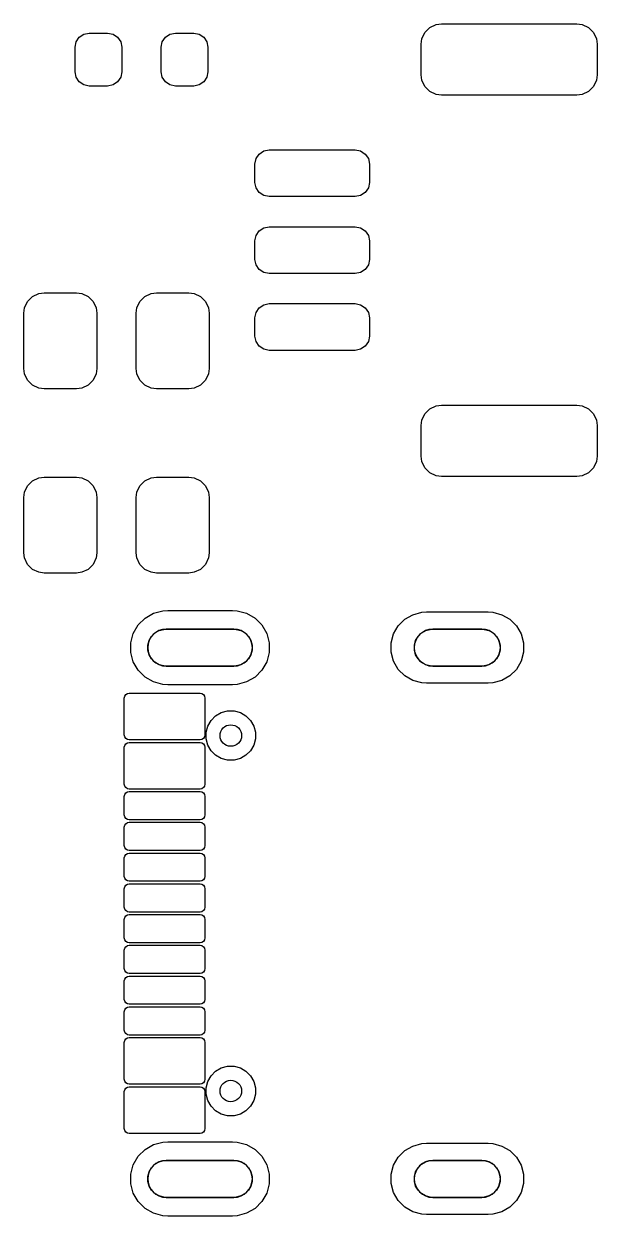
# Model space of a CAD drawing. Extents: x 3.96 to 7.46, y -4.84 to -2.98.
# Drawn here: x 7.091 to 7.458, y -4.826 to -4.063 of the extents above; entities that cross this region are included whole.
import ezdxf

# ---------------------------------------------------------------- set-up
doc = ezdxf.new("R2010")
doc.units = 0
doc.header["$MEASUREMENT"] = 0
doc.layers.add('BLACK', color=7, linetype='CONTINUOUS')

msp = doc.modelspace()

# ---------------------------------------------------------------- linework, layer by layer
at = {"layer": 'BLACK', "linetype": 'CONTINUOUS'}
for p, q in [((7.34597, -4.07226), (7.34787, -4.06818)), ((7.34787, -4.06818), (7.35107, -4.06498)), ((7.35107, -4.06498), (7.35515, -4.06308)), ((7.35515, -4.06308), (7.35852, -4.06263)), ((7.35852, -4.06263), (7.44513, -4.06263)), ((7.44513, -4.06263), (7.44849, -4.06308)), ((7.44849, -4.06308), (7.45258, -4.06498)), ((7.45258, -4.06498), (7.45577, -4.06818)), ((7.45577, -4.06818), (7.45768, -4.07226)), ((7.12416, -4.07764), (7.12484, -4.07418)), ((7.12484, -4.07418), (7.12681, -4.07124)), ((7.12681, -4.07124), (7.12975, -4.06928)), ((7.12975, -4.06928), (7.13321, -4.06859)), ((7.13321, -4.06859), (7.14502, -4.06859)), ((7.14502, -4.06859), (7.14849, -4.06928)), ((7.14849, -4.06928), (7.15142, -4.07124)), ((7.15142, -4.07124), (7.15339, -4.07418)), ((7.15339, -4.07418), (7.15408, -4.07764)), ((7.17927, -4.07764), (7.17996, -4.07418)), ((7.17996, -4.07418), (7.18193, -4.07124)), ((7.18193, -4.07124), (7.18486, -4.06928)), ((7.18486, -4.06928), (7.18833, -4.06859)), ((7.18833, -4.06859), (7.20014, -4.06859)), ((7.20014, -4.06859), (7.2036, -4.06928)), ((7.2036, -4.06928), (7.20654, -4.07124)), ((7.20654, -4.07124), (7.20851, -4.07418)), ((7.20851, -4.07418), (7.20919, -4.07764)), ((7.34553, -4.07563), (7.34597, -4.07226)), ((7.34553, -4.09531), (7.34553, -4.07563)), ((7.45768, -4.07226), (7.45812, -4.07563)), ((7.45812, -4.07563), (7.45812, -4.09531)), ((7.12416, -4.09339), (7.12416, -4.07764)), ((7.15408, -4.07764), (7.15408, -4.09339)), ((7.17927, -4.09339), (7.17927, -4.07764)), ((7.20919, -4.07764), (7.20919, -4.09339)), ((7.12484, -4.09686), (7.12416, -4.09339)), ((7.12681, -4.09979), (7.12484, -4.09686)), ((7.15339, -4.09686), (7.15142, -4.09979)), ((7.15408, -4.09339), (7.15339, -4.09686)), ((7.17996, -4.09686), (7.17927, -4.09339)), ((7.18193, -4.09979), (7.17996, -4.09686)), ((7.20851, -4.09686), (7.20654, -4.09979)), ((7.20919, -4.09339), (7.20851, -4.09686)), ((7.34597, -4.09867), (7.34553, -4.09531)), ((7.34787, -4.10276), (7.34597, -4.09867)), ((7.45768, -4.09867), (7.45577, -4.10276)), ((7.45812, -4.09531), (7.45768, -4.09867)), ((7.12975, -4.10176), (7.12681, -4.09979)), ((7.13321, -4.10245), (7.12975, -4.10176)), ((7.14502, -4.10245), (7.13321, -4.10245)), ((7.14849, -4.10176), (7.14502, -4.10245)), ((7.15142, -4.09979), (7.14849, -4.10176)), ((7.18486, -4.10176), (7.18193, -4.09979)), ((7.18833, -4.10245), (7.18486, -4.10176)), ((7.20014, -4.10245), (7.18833, -4.10245)), ((7.2036, -4.10176), (7.20014, -4.10245)), ((7.20654, -4.09979), (7.2036, -4.10176)), ((7.35107, -4.10595), (7.34787, -4.10276)), ((7.35515, -4.10786), (7.35107, -4.10595)), ((7.45258, -4.10595), (7.44849, -4.10786)), ((7.45577, -4.10276), (7.45258, -4.10595)), ((7.35852, -4.1083), (7.35515, -4.10786)), ((7.44513, -4.1083), (7.35852, -4.1083)), ((7.44849, -4.10786), (7.44513, -4.1083)), ((7.24188, -4.146), (7.24482, -4.14403)), ((7.24482, -4.14403), (7.24828, -4.14334)), ((7.24828, -4.14334), (7.3034, -4.14334)), ((7.3034, -4.14334), (7.30686, -4.14403)), ((7.30686, -4.14403), (7.3098, -4.146)), ((7.23923, -4.1524), (7.23992, -4.14893)), ((7.23923, -4.16421), (7.23923, -4.1524)), ((7.23992, -4.14893), (7.24188, -4.146)), ((7.3098, -4.146), (7.31177, -4.14893)), ((7.31177, -4.14893), (7.31245, -4.1524)), ((7.31245, -4.1524), (7.31245, -4.16421)), ((7.23992, -4.16767), (7.23923, -4.16421)), ((7.24188, -4.17061), (7.23992, -4.16767)), ((7.31177, -4.16767), (7.3098, -4.17061)), ((7.31245, -4.16421), (7.31177, -4.16767)), ((7.24482, -4.17258), (7.24188, -4.17061)), ((7.24828, -4.17326), (7.24482, -4.17258)), ((7.3034, -4.17326), (7.24828, -4.17326)), ((7.30686, -4.17258), (7.3034, -4.17326)), ((7.3098, -4.17061), (7.30686, -4.17258)), ((7.23923, -4.20161), (7.23992, -4.19815)), ((7.23992, -4.19815), (7.24188, -4.19521)), ((7.24188, -4.19521), (7.24482, -4.19325)), ((7.24482, -4.19325), (7.24828, -4.19256)), ((7.24828, -4.19256), (7.3034, -4.19256)), ((7.3034, -4.19256), (7.30686, -4.19325)), ((7.30686, -4.19325), (7.3098, -4.19521)), ((7.3098, -4.19521), (7.31177, -4.19815)), ((7.31177, -4.19815), (7.31245, -4.20161)), ((7.23923, -4.21342), (7.23923, -4.20161)), ((7.31245, -4.20161), (7.31245, -4.21342)), ((7.23992, -4.21689), (7.23923, -4.21342)), ((7.31245, -4.21342), (7.31177, -4.21689)), ((7.24188, -4.21983), (7.23992, -4.21689)), ((7.24482, -4.22179), (7.24188, -4.21983)), ((7.3098, -4.21983), (7.30686, -4.22179)), ((7.31177, -4.21689), (7.3098, -4.21983)), ((7.24828, -4.22248), (7.24482, -4.22179)), ((7.3034, -4.22248), (7.24828, -4.22248)), ((7.30686, -4.22179), (7.3034, -4.22248)), ((7.09696, -4.23716), (7.10105, -4.23525)), ((7.10105, -4.23525), (7.10441, -4.23481)), ((7.10441, -4.23481), (7.12508, -4.23481)), ((7.12508, -4.23481), (7.12845, -4.23525)), ((7.12845, -4.23525), (7.13254, -4.23716)), ((7.16881, -4.23716), (7.1729, -4.23525)), ((7.1729, -4.23525), (7.17627, -4.23481)), ((7.17627, -4.23481), (7.19693, -4.23481)), ((7.19693, -4.23481), (7.2003, -4.23525)), ((7.2003, -4.23525), (7.20439, -4.23716)), ((7.09187, -4.24444), (7.09377, -4.24035)), ((7.09377, -4.24035), (7.09696, -4.23716)), ((7.13254, -4.23716), (7.13573, -4.24035)), ((7.13573, -4.24035), (7.13763, -4.24444)), ((7.16372, -4.24444), (7.16562, -4.24035)), ((7.16562, -4.24035), (7.16881, -4.23716)), ((7.20439, -4.23716), (7.20758, -4.24035)), ((7.20758, -4.24035), (7.20948, -4.24444)), ((7.24188, -4.24442), (7.24482, -4.24246)), ((7.24482, -4.24246), (7.24828, -4.24177)), ((7.24828, -4.24177), (7.3034, -4.24177)), ((7.3034, -4.24177), (7.30686, -4.24246)), ((7.30686, -4.24246), (7.3098, -4.24442)), ((7.09142, -4.2478), (7.09187, -4.24444)), ((7.09142, -4.28323), (7.09142, -4.2478)), ((7.13763, -4.24444), (7.13808, -4.2478)), ((7.13808, -4.2478), (7.13808, -4.28323)), ((7.16327, -4.2478), (7.16372, -4.24444)), ((7.16327, -4.28323), (7.16327, -4.2478)), ((7.20948, -4.24444), (7.20993, -4.2478)), ((7.20993, -4.2478), (7.20993, -4.28323)), ((7.23923, -4.25082), (7.23992, -4.24736)), ((7.23923, -4.26263), (7.23923, -4.25082)), ((7.23992, -4.24736), (7.24188, -4.24442)), ((7.3098, -4.24442), (7.31177, -4.24736)), ((7.31177, -4.24736), (7.31245, -4.25082)), ((7.31245, -4.25082), (7.31245, -4.26263)), ((7.23992, -4.2661), (7.23923, -4.26263)), ((7.24188, -4.26904), (7.23992, -4.2661)), ((7.31177, -4.2661), (7.3098, -4.26904)), ((7.31245, -4.26263), (7.31177, -4.2661)), ((7.24482, -4.271), (7.24188, -4.26904)), ((7.24828, -4.27169), (7.24482, -4.271)), ((7.3034, -4.27169), (7.24828, -4.27169)), ((7.30686, -4.271), (7.3034, -4.27169)), ((7.3098, -4.26904), (7.30686, -4.271)), ((7.09187, -4.2866), (7.09142, -4.28323)), ((7.09377, -4.29069), (7.09187, -4.2866)), ((7.13763, -4.2866), (7.13573, -4.29069)), ((7.13808, -4.28323), (7.13763, -4.2866)), ((7.16372, -4.2866), (7.16327, -4.28323)), ((7.16562, -4.29069), (7.16372, -4.2866)), ((7.20948, -4.2866), (7.20758, -4.29069)), ((7.20993, -4.28323), (7.20948, -4.2866)), ((7.09696, -4.29388), (7.09377, -4.29069)), ((7.10105, -4.29578), (7.09696, -4.29388)), ((7.10441, -4.29623), (7.10105, -4.29578)), ((7.12508, -4.29623), (7.10441, -4.29623)), ((7.12845, -4.29578), (7.12508, -4.29623)), ((7.13254, -4.29388), (7.12845, -4.29578)), ((7.13573, -4.29069), (7.13254, -4.29388)), ((7.16881, -4.29388), (7.16562, -4.29069)), ((7.1729, -4.29578), (7.16881, -4.29388)), ((7.17627, -4.29623), (7.1729, -4.29578)), ((7.19693, -4.29623), (7.17627, -4.29623)), ((7.2003, -4.29578), (7.19693, -4.29623)), ((7.20439, -4.29388), (7.2003, -4.29578)), ((7.20758, -4.29069), (7.20439, -4.29388)), ((7.34597, -4.31636), (7.34787, -4.31227)), ((7.34787, -4.31227), (7.35107, -4.30908)), ((7.35107, -4.30908), (7.35515, -4.30717)), ((7.35515, -4.30717), (7.35852, -4.30673)), ((7.35852, -4.30673), (7.44513, -4.30673)), ((7.44513, -4.30673), (7.44849, -4.30717)), ((7.44849, -4.30717), (7.45258, -4.30908)), ((7.45258, -4.30908), (7.45577, -4.31227)), ((7.45577, -4.31227), (7.45768, -4.31636)), ((7.34553, -4.31972), (7.34597, -4.31636)), ((7.34553, -4.33941), (7.34553, -4.31972)), ((7.45768, -4.31636), (7.45812, -4.31972)), ((7.45812, -4.31972), (7.45812, -4.33941)), ((7.34597, -4.34277), (7.34553, -4.33941)), ((7.34787, -4.34686), (7.34597, -4.34277)), ((7.45768, -4.34277), (7.45577, -4.34686)), ((7.45812, -4.33941), (7.45768, -4.34277)), ((7.35107, -4.35005), (7.34787, -4.34686)), ((7.35515, -4.35196), (7.35107, -4.35005)), ((7.45258, -4.35005), (7.44849, -4.35196)), ((7.45577, -4.34686), (7.45258, -4.35005)), ((7.09187, -4.36244), (7.09377, -4.35835)), ((7.09377, -4.35835), (7.09696, -4.35516)), ((7.09696, -4.35516), (7.10105, -4.35325)), ((7.10105, -4.35325), (7.10441, -4.35281)), ((7.10441, -4.35281), (7.12508, -4.35281)), ((7.12508, -4.35281), (7.12845, -4.35325)), ((7.12845, -4.35325), (7.13254, -4.35516)), ((7.13254, -4.35516), (7.13573, -4.35835)), ((7.13573, -4.35835), (7.13763, -4.36244)), ((7.16372, -4.36244), (7.16562, -4.35835)), ((7.16562, -4.35835), (7.16881, -4.35516)), ((7.16881, -4.35516), (7.1729, -4.35325)), ((7.1729, -4.35325), (7.17627, -4.35281)), ((7.17627, -4.35281), (7.19693, -4.35281)), ((7.19693, -4.35281), (7.2003, -4.35325)), ((7.2003, -4.35325), (7.20439, -4.35516)), ((7.20439, -4.35516), (7.20758, -4.35835)), ((7.20758, -4.35835), (7.20948, -4.36244)), ((7.35852, -4.3524), (7.35515, -4.35196)), ((7.44513, -4.3524), (7.35852, -4.3524)), ((7.44849, -4.35196), (7.44513, -4.3524)), ((7.09142, -4.3658), (7.09187, -4.36244)), ((7.09142, -4.40123), (7.09142, -4.3658)), ((7.13763, -4.36244), (7.13808, -4.3658)), ((7.13808, -4.3658), (7.13808, -4.40123)), ((7.16327, -4.3658), (7.16372, -4.36244)), ((7.16327, -4.40123), (7.16327, -4.3658)), ((7.20948, -4.36244), (7.20993, -4.3658)), ((7.20993, -4.3658), (7.20993, -4.40123)), ((7.09187, -4.4046), (7.09142, -4.40123)), ((7.13808, -4.40123), (7.13763, -4.4046)), ((7.16372, -4.4046), (7.16327, -4.40123)), ((7.20993, -4.40123), (7.20948, -4.4046)), ((7.09377, -4.40869), (7.09187, -4.4046)), ((7.09696, -4.41188), (7.09377, -4.40869)), ((7.10105, -4.41378), (7.09696, -4.41188)), ((7.13254, -4.41188), (7.12845, -4.41378)), ((7.13573, -4.40869), (7.13254, -4.41188)), ((7.13763, -4.4046), (7.13573, -4.40869)), ((7.16562, -4.40869), (7.16372, -4.4046)), ((7.16881, -4.41188), (7.16562, -4.40869)), ((7.1729, -4.41378), (7.16881, -4.41188)), ((7.20439, -4.41188), (7.2003, -4.41378)), ((7.20758, -4.40869), (7.20439, -4.41188)), ((7.20948, -4.4046), (7.20758, -4.40869)), ((7.10441, -4.41423), (7.10105, -4.41378)), ((7.12508, -4.41423), (7.10441, -4.41423)), ((7.12845, -4.41378), (7.12508, -4.41423)), ((7.17627, -4.41423), (7.1729, -4.41378)), ((7.19693, -4.41423), (7.17627, -4.41423)), ((7.2003, -4.41378), (7.19693, -4.41423)), ((7.16894, -4.44309), (7.17432, -4.43998)), ((7.17432, -4.43998), (7.18033, -4.43837)), ((7.18033, -4.43837), (7.18344, -4.43817)), ((7.18344, -4.43817), (7.22478, -4.43817)), ((7.22478, -4.43817), (7.22789, -4.43837)), ((7.22789, -4.43837), (7.23389, -4.43998)), ((7.23389, -4.43998), (7.23928, -4.44309)), ((7.33509, -4.44387), (7.34025, -4.44089)), ((7.34025, -4.44089), (7.34601, -4.43935)), ((7.34601, -4.43935), (7.34899, -4.43915)), ((7.34899, -4.43915), (7.38836, -4.43915)), ((7.38836, -4.43915), (7.39134, -4.43935)), ((7.39134, -4.43935), (7.3971, -4.44089)), ((7.3971, -4.44089), (7.40226, -4.44387)), ((7.16143, -4.45287), (7.16454, -4.44749)), ((7.16454, -4.44749), (7.16894, -4.44309)), ((7.18091, -4.45028), (7.18245, -4.45017)), ((7.18245, -4.45017), (7.22576, -4.45017)), ((7.22576, -4.45017), (7.2273, -4.45028)), ((7.23928, -4.44309), (7.24367, -4.44749)), ((7.24367, -4.44749), (7.24678, -4.45287)), ((7.32789, -4.45325), (7.33087, -4.44808)), ((7.33087, -4.44808), (7.33509, -4.44387)), ((7.35139, -4.45028), (7.35293, -4.45017)), ((7.35293, -4.45017), (7.38442, -4.45017)), ((7.38442, -4.45017), (7.38596, -4.45028)), ((7.40226, -4.44387), (7.40648, -4.44808)), ((7.40648, -4.44808), (7.40946, -4.45325)), ((7.15982, -4.45888), (7.16143, -4.45287)), ((7.17074, -4.46044), (7.17154, -4.45747)), ((7.17154, -4.45747), (7.17308, -4.4548)), ((7.17308, -4.4548), (7.17526, -4.45261)), ((7.17526, -4.45261), (7.17793, -4.45107)), ((7.17793, -4.45107), (7.18091, -4.45028)), ((7.2273, -4.45028), (7.23028, -4.45107)), ((7.23028, -4.45107), (7.23295, -4.45261)), ((7.23295, -4.45261), (7.23513, -4.4548)), ((7.23513, -4.4548), (7.23667, -4.45747)), ((7.23667, -4.45747), (7.23747, -4.46044)), ((7.24678, -4.45287), (7.24839, -4.45888)), ((7.32635, -4.459), (7.32789, -4.45325)), ((7.34122, -4.46044), (7.34201, -4.45747)), ((7.34201, -4.45747), (7.34356, -4.4548)), ((7.34356, -4.4548), (7.34574, -4.45261)), ((7.34574, -4.45261), (7.34841, -4.45107)), ((7.34841, -4.45107), (7.35139, -4.45028)), ((7.38596, -4.45028), (7.38894, -4.45107)), ((7.38894, -4.45107), (7.39161, -4.45261)), ((7.39161, -4.45261), (7.39379, -4.4548)), ((7.39379, -4.4548), (7.39533, -4.45747)), ((7.39533, -4.45747), (7.39613, -4.46044)), ((7.40946, -4.45325), (7.411, -4.459)), ((7.15982, -4.46509), (7.15982, -4.45888)), ((7.16143, -4.4711), (7.15982, -4.46509)), ((7.17074, -4.46353), (7.17074, -4.46044)), ((7.17154, -4.46651), (7.17074, -4.46353)), ((7.23747, -4.46353), (7.23667, -4.46651)), ((7.23747, -4.46044), (7.23747, -4.46353)), ((7.24839, -4.46509), (7.24678, -4.4711)), ((7.24839, -4.45888), (7.24839, -4.46509)), ((7.32635, -4.46497), (7.32635, -4.459)), ((7.32789, -4.47072), (7.32635, -4.46497)), ((7.34122, -4.46353), (7.34122, -4.46044)), ((7.34201, -4.46651), (7.34122, -4.46353)), ((7.39613, -4.46353), (7.39533, -4.46651)), ((7.39613, -4.46044), (7.39613, -4.46353)), ((7.411, -4.46497), (7.40946, -4.47072)), ((7.411, -4.459), (7.411, -4.46497)), ((7.16454, -4.47649), (7.16143, -4.4711)), ((7.17308, -4.46918), (7.17154, -4.46651)), ((7.17526, -4.47136), (7.17308, -4.46918)), ((7.17793, -4.4729), (7.17526, -4.47136)), ((7.18091, -4.4737), (7.17793, -4.4729)), ((7.23028, -4.4729), (7.2273, -4.4737)), ((7.23295, -4.47136), (7.23028, -4.4729)), ((7.23513, -4.46918), (7.23295, -4.47136)), ((7.23667, -4.46651), (7.23513, -4.46918)), ((7.24678, -4.4711), (7.24367, -4.47649)), ((7.33087, -4.47589), (7.32789, -4.47072)), ((7.34356, -4.46918), (7.34201, -4.46651)), ((7.34574, -4.47136), (7.34356, -4.46918)), ((7.34841, -4.4729), (7.34574, -4.47136)), ((7.35139, -4.4737), (7.34841, -4.4729)), ((7.38894, -4.4729), (7.38596, -4.4737)), ((7.39161, -4.47136), (7.38894, -4.4729)), ((7.39379, -4.46918), (7.39161, -4.47136)), ((7.39533, -4.46651), (7.39379, -4.46918)), ((7.40946, -4.47072), (7.40648, -4.47589)), ((7.16894, -4.48088), (7.16454, -4.47649)), ((7.18245, -4.4738), (7.18091, -4.4737)), ((7.22576, -4.4738), (7.18245, -4.4738)), ((7.2273, -4.4737), (7.22576, -4.4738)), ((7.24367, -4.47649), (7.23928, -4.48088)), ((7.33509, -4.4801), (7.33087, -4.47589)), ((7.34025, -4.48308), (7.33509, -4.4801)), ((7.35293, -4.4738), (7.35139, -4.4737)), ((7.38442, -4.4738), (7.35293, -4.4738)), ((7.38596, -4.4737), (7.38442, -4.4738)), ((7.40226, -4.4801), (7.3971, -4.48308)), ((7.40648, -4.47589), (7.40226, -4.4801)), ((7.17432, -4.48399), (7.16894, -4.48088)), ((7.18033, -4.4856), (7.17432, -4.48399)), ((7.18344, -4.4858), (7.18033, -4.4856)), ((7.22478, -4.4858), (7.18344, -4.4858)), ((7.22789, -4.4856), (7.22478, -4.4858)), ((7.23389, -4.48399), (7.22789, -4.4856)), ((7.23928, -4.48088), (7.23389, -4.48399)), ((7.34601, -4.48462), (7.34025, -4.48308)), ((7.34899, -4.48482), (7.34601, -4.48462)), ((7.38836, -4.48482), (7.34899, -4.48482)), ((7.39134, -4.48462), (7.38836, -4.48482)), ((7.3971, -4.48308), (7.39134, -4.48462)), ((7.15568, -4.49427), (7.15592, -4.49306)), ((7.15568, -4.51789), (7.15568, -4.49427)), ((7.15592, -4.49306), (7.15661, -4.49204)), ((7.15661, -4.49204), (7.15763, -4.49136)), ((7.15763, -4.49136), (7.15883, -4.49112)), ((7.15883, -4.49112), (7.20411, -4.49112)), ((7.20411, -4.49112), (7.20531, -4.49136)), ((7.20531, -4.49136), (7.20634, -4.49204)), ((7.20634, -4.49204), (7.20702, -4.49306)), ((7.20702, -4.49306), (7.20726, -4.49427)), ((7.20726, -4.49427), (7.20726, -4.51789)), ((7.21409, -4.50563), (7.21769, -4.50355)), ((7.21769, -4.50355), (7.22171, -4.50248)), ((7.22171, -4.50248), (7.22587, -4.50248)), ((7.22587, -4.50248), (7.22989, -4.50355)), ((7.22989, -4.50355), (7.2335, -4.50563)), ((7.20906, -4.51218), (7.21114, -4.50858)), ((7.21114, -4.50858), (7.21409, -4.50563)), ((7.2335, -4.50563), (7.23644, -4.50858)), ((7.23644, -4.50858), (7.23852, -4.51218)), ((7.15592, -4.5191), (7.15568, -4.51789)), ((7.20726, -4.51789), (7.20702, -4.5191)), ((7.20798, -4.5162), (7.20906, -4.51218)), ((7.20798, -4.52037), (7.20798, -4.5162)), ((7.23852, -4.51218), (7.2396, -4.5162)), ((7.2396, -4.5162), (7.2396, -4.52037)), ((7.15568, -4.52576), (7.15592, -4.52456)), ((7.15568, -4.54939), (7.15568, -4.52576)), ((7.15661, -4.52012), (7.15592, -4.5191)), ((7.15592, -4.52456), (7.15661, -4.52354)), ((7.15763, -4.5208), (7.15661, -4.52012)), ((7.15661, -4.52354), (7.15763, -4.52285)), ((7.15883, -4.52104), (7.15763, -4.5208)), ((7.15763, -4.52285), (7.15883, -4.52262)), ((7.20411, -4.52104), (7.15883, -4.52104)), ((7.15883, -4.52262), (7.20411, -4.52262)), ((7.20531, -4.5208), (7.20411, -4.52104)), ((7.20411, -4.52262), (7.20531, -4.52285)), ((7.20634, -4.52012), (7.20531, -4.5208)), ((7.20531, -4.52285), (7.20634, -4.52354)), ((7.20702, -4.5191), (7.20634, -4.52012)), ((7.20634, -4.52354), (7.20702, -4.52456)), ((7.20702, -4.52456), (7.20726, -4.52576)), ((7.20726, -4.52576), (7.20726, -4.54939)), ((7.20906, -4.52439), (7.20798, -4.52037)), ((7.21114, -4.52799), (7.20906, -4.52439)), ((7.23852, -4.52439), (7.23644, -4.52799)), ((7.2396, -4.52037), (7.23852, -4.52439)), ((7.21409, -4.53093), (7.21114, -4.52799)), ((7.21769, -4.53302), (7.21409, -4.53093)), ((7.22171, -4.53409), (7.21769, -4.53302)), ((7.22587, -4.53409), (7.22171, -4.53409)), ((7.22989, -4.53302), (7.22587, -4.53409)), ((7.2335, -4.53093), (7.22989, -4.53302)), ((7.23644, -4.52799), (7.2335, -4.53093)), ((7.15592, -4.55059), (7.15568, -4.54939)), ((7.20726, -4.54939), (7.20702, -4.55059)), ((7.15568, -4.55726), (7.15592, -4.55606)), ((7.15661, -4.55161), (7.15592, -4.55059)), ((7.15592, -4.55606), (7.15661, -4.55503)), ((7.15763, -4.5523), (7.15661, -4.55161)), ((7.15661, -4.55503), (7.15763, -4.55435)), ((7.15883, -4.55254), (7.15763, -4.5523)), ((7.15763, -4.55435), (7.15883, -4.55411)), ((7.20411, -4.55254), (7.15883, -4.55254)), ((7.15883, -4.55411), (7.20411, -4.55411)), ((7.20531, -4.5523), (7.20411, -4.55254)), ((7.20411, -4.55411), (7.20531, -4.55435)), ((7.20634, -4.55161), (7.20531, -4.5523)), ((7.20531, -4.55435), (7.20634, -4.55503)), ((7.20702, -4.55059), (7.20634, -4.55161)), ((7.20634, -4.55503), (7.20702, -4.55606)), ((7.20702, -4.55606), (7.20726, -4.55726)), ((7.15568, -4.56907), (7.15568, -4.55726)), ((7.20726, -4.55726), (7.20726, -4.56907)), ((7.15592, -4.57028), (7.15568, -4.56907)), ((7.15661, -4.5713), (7.15592, -4.57028)), ((7.15763, -4.57198), (7.15661, -4.5713)), ((7.15883, -4.57222), (7.15763, -4.57198)), ((7.20411, -4.57222), (7.15883, -4.57222)), ((7.20531, -4.57198), (7.20411, -4.57222)), ((7.20634, -4.5713), (7.20531, -4.57198)), ((7.20702, -4.57028), (7.20634, -4.5713)), ((7.20726, -4.56907), (7.20702, -4.57028)), ((7.15568, -4.57695), (7.15592, -4.57574)), ((7.15568, -4.58876), (7.15568, -4.57695)), ((7.15592, -4.57574), (7.15661, -4.57472)), ((7.15661, -4.57472), (7.15763, -4.57404)), ((7.15763, -4.57404), (7.15883, -4.5738)), ((7.15883, -4.5738), (7.20411, -4.5738)), ((7.20411, -4.5738), (7.20531, -4.57404)), ((7.20531, -4.57404), (7.20634, -4.57472)), ((7.20634, -4.57472), (7.20702, -4.57574)), ((7.20702, -4.57574), (7.20726, -4.57695)), ((7.20726, -4.57695), (7.20726, -4.58876)), ((7.15592, -4.58996), (7.15568, -4.58876)), ((7.15661, -4.59098), (7.15592, -4.58996)), ((7.15592, -4.59543), (7.15661, -4.5944)), ((7.15763, -4.59167), (7.15661, -4.59098)), ((7.15661, -4.5944), (7.15763, -4.59372)), ((7.15883, -4.59191), (7.15763, -4.59167)), ((7.15763, -4.59372), (7.15883, -4.59348)), ((7.20411, -4.59191), (7.15883, -4.59191)), ((7.15883, -4.59348), (7.20411, -4.59348)), ((7.20531, -4.59167), (7.20411, -4.59191)), ((7.20411, -4.59348), (7.20531, -4.59372)), ((7.20634, -4.59098), (7.20531, -4.59167)), ((7.20531, -4.59372), (7.20634, -4.5944)), ((7.20702, -4.58996), (7.20634, -4.59098)), ((7.20634, -4.5944), (7.20702, -4.59543)), ((7.20726, -4.58876), (7.20702, -4.58996)), ((7.15568, -4.59663), (7.15592, -4.59543)), ((7.15568, -4.60844), (7.15568, -4.59663)), ((7.20702, -4.59543), (7.20726, -4.59663)), ((7.20726, -4.59663), (7.20726, -4.60844)), ((7.15592, -4.60965), (7.15568, -4.60844)), ((7.15661, -4.61067), (7.15592, -4.60965)), ((7.20702, -4.60965), (7.20634, -4.61067)), ((7.20726, -4.60844), (7.20702, -4.60965)), ((7.15568, -4.61632), (7.15592, -4.61511)), ((7.15568, -4.62813), (7.15568, -4.61632)), ((7.15592, -4.61511), (7.15661, -4.61409)), ((7.15763, -4.61135), (7.15661, -4.61067)), ((7.15661, -4.61409), (7.15763, -4.61341)), ((7.15883, -4.61159), (7.15763, -4.61135)), ((7.15763, -4.61341), (7.15883, -4.61317)), ((7.20411, -4.61159), (7.15883, -4.61159)), ((7.15883, -4.61317), (7.20411, -4.61317)), ((7.20531, -4.61135), (7.20411, -4.61159)), ((7.20411, -4.61317), (7.20531, -4.61341)), ((7.20634, -4.61067), (7.20531, -4.61135)), ((7.20531, -4.61341), (7.20634, -4.61409)), ((7.20634, -4.61409), (7.20702, -4.61511)), ((7.20702, -4.61511), (7.20726, -4.61632)), ((7.20726, -4.61632), (7.20726, -4.62813)), ((7.15592, -4.62933), (7.15568, -4.62813)), ((7.15661, -4.63035), (7.15592, -4.62933)), ((7.15763, -4.63104), (7.15661, -4.63035)), ((7.15661, -4.63377), (7.15763, -4.63309)), ((7.15883, -4.63128), (7.15763, -4.63104)), ((7.15763, -4.63309), (7.15883, -4.63285)), ((7.20411, -4.63128), (7.15883, -4.63128)), ((7.15883, -4.63285), (7.20411, -4.63285)), ((7.20531, -4.63104), (7.20411, -4.63128)), ((7.20411, -4.63285), (7.20531, -4.63309)), ((7.20634, -4.63035), (7.20531, -4.63104)), ((7.20531, -4.63309), (7.20634, -4.63377)), ((7.20702, -4.62933), (7.20634, -4.63035)), ((7.20726, -4.62813), (7.20702, -4.62933)), ((7.15568, -4.636), (7.15592, -4.6348)), ((7.15568, -4.64781), (7.15568, -4.636)), ((7.15592, -4.6348), (7.15661, -4.63377)), ((7.20634, -4.63377), (7.20702, -4.6348)), ((7.20702, -4.6348), (7.20726, -4.636)), ((7.20726, -4.636), (7.20726, -4.64781)), ((7.15592, -4.64902), (7.15568, -4.64781)), ((7.20726, -4.64781), (7.20702, -4.64902)), ((7.15568, -4.65569), (7.15592, -4.65448)), ((7.15568, -4.6675), (7.15568, -4.65569)), ((7.15661, -4.65004), (7.15592, -4.64902)), ((7.15592, -4.65448), (7.15661, -4.65346)), ((7.15763, -4.65072), (7.15661, -4.65004)), ((7.15661, -4.65346), (7.15763, -4.65278)), ((7.15883, -4.65096), (7.15763, -4.65072)), ((7.15763, -4.65278), (7.15883, -4.65254)), ((7.20411, -4.65096), (7.15883, -4.65096)), ((7.15883, -4.65254), (7.20411, -4.65254)), ((7.20531, -4.65072), (7.20411, -4.65096)), ((7.20411, -4.65254), (7.20531, -4.65278)), ((7.20634, -4.65004), (7.20531, -4.65072)), ((7.20531, -4.65278), (7.20634, -4.65346)), ((7.20702, -4.64902), (7.20634, -4.65004)), ((7.20634, -4.65346), (7.20702, -4.65448)), ((7.20702, -4.65448), (7.20726, -4.65569)), ((7.20726, -4.65569), (7.20726, -4.6675)), ((7.15592, -4.6687), (7.15568, -4.6675)), ((7.15661, -4.66972), (7.15592, -4.6687)), ((7.15763, -4.67041), (7.15661, -4.66972)), ((7.15883, -4.67065), (7.15763, -4.67041)), ((7.20411, -4.67065), (7.15883, -4.67065)), ((7.20531, -4.67041), (7.20411, -4.67065)), ((7.20634, -4.66972), (7.20531, -4.67041)), ((7.20702, -4.6687), (7.20634, -4.66972)), ((7.20726, -4.6675), (7.20702, -4.6687)), ((7.15568, -4.67537), (7.15592, -4.67417)), ((7.15568, -4.68718), (7.15568, -4.67537)), ((7.15592, -4.67417), (7.15661, -4.67314)), ((7.15661, -4.67314), (7.15763, -4.67246)), ((7.15763, -4.67246), (7.15883, -4.67222)), ((7.15883, -4.67222), (7.20411, -4.67222)), ((7.20411, -4.67222), (7.20531, -4.67246)), ((7.20531, -4.67246), (7.20634, -4.67314)), ((7.20634, -4.67314), (7.20702, -4.67417)), ((7.20702, -4.67417), (7.20726, -4.67537)), ((7.20726, -4.67537), (7.20726, -4.68718)), ((7.15592, -4.68839), (7.15568, -4.68718)), ((7.15568, -4.69506), (7.15592, -4.69385)), ((7.15661, -4.68941), (7.15592, -4.68839)), ((7.15592, -4.69385), (7.15661, -4.69283)), ((7.15763, -4.69009), (7.15661, -4.68941)), ((7.15661, -4.69283), (7.15763, -4.69215)), ((7.15883, -4.69033), (7.15763, -4.69009)), ((7.15763, -4.69215), (7.15883, -4.69191)), ((7.20411, -4.69033), (7.15883, -4.69033)), ((7.15883, -4.69191), (7.20411, -4.69191)), ((7.20531, -4.69009), (7.20411, -4.69033)), ((7.20411, -4.69191), (7.20531, -4.69215)), ((7.20634, -4.68941), (7.20531, -4.69009)), ((7.20531, -4.69215), (7.20634, -4.69283)), ((7.20702, -4.68839), (7.20634, -4.68941)), ((7.20634, -4.69283), (7.20702, -4.69385)), ((7.20726, -4.68718), (7.20702, -4.68839)), ((7.20702, -4.69385), (7.20726, -4.69506)), ((7.15568, -4.70687), (7.15568, -4.69506)), ((7.20726, -4.69506), (7.20726, -4.70687)), ((7.15592, -4.70807), (7.15568, -4.70687)), ((7.15661, -4.70909), (7.15592, -4.70807)), ((7.15763, -4.70978), (7.15661, -4.70909)), ((7.20634, -4.70909), (7.20531, -4.70978)), ((7.20702, -4.70807), (7.20634, -4.70909)), ((7.20726, -4.70687), (7.20702, -4.70807)), ((7.15568, -4.71474), (7.15592, -4.71354)), ((7.15568, -4.73836), (7.15568, -4.71474)), ((7.15592, -4.71354), (7.15661, -4.71251)), ((7.15661, -4.71251), (7.15763, -4.71183)), ((7.15883, -4.71002), (7.15763, -4.70978)), ((7.15763, -4.71183), (7.15883, -4.71159)), ((7.20411, -4.71002), (7.15883, -4.71002)), ((7.15883, -4.71159), (7.20411, -4.71159)), ((7.20531, -4.70978), (7.20411, -4.71002)), ((7.20411, -4.71159), (7.20531, -4.71183)), ((7.20531, -4.71183), (7.20634, -4.71251)), ((7.20634, -4.71251), (7.20702, -4.71354)), ((7.20702, -4.71354), (7.20726, -4.71474)), ((7.20726, -4.71474), (7.20726, -4.73836)), ((7.21409, -4.73319), (7.21769, -4.73111)), ((7.21769, -4.73111), (7.22171, -4.73004)), ((7.22171, -4.73004), (7.22587, -4.73004)), ((7.22587, -4.73004), (7.22989, -4.73111)), ((7.22989, -4.73111), (7.2335, -4.73319)), ((7.15592, -4.73957), (7.15568, -4.73836)), ((7.15661, -4.74059), (7.15592, -4.73957)), ((7.20702, -4.73957), (7.20634, -4.74059)), ((7.20726, -4.73836), (7.20702, -4.73957)), ((7.20798, -4.74376), (7.20906, -4.73974)), ((7.20906, -4.73974), (7.21114, -4.73614)), ((7.21114, -4.73614), (7.21409, -4.73319)), ((7.2335, -4.73319), (7.23644, -4.73614)), ((7.23644, -4.73614), (7.23852, -4.73974)), ((7.23852, -4.73974), (7.2396, -4.74376)), ((7.15568, -4.74624), (7.15592, -4.74503)), ((7.15568, -4.76986), (7.15568, -4.74624)), ((7.15592, -4.74503), (7.15661, -4.74401)), ((7.15763, -4.74127), (7.15661, -4.74059)), ((7.15661, -4.74401), (7.15763, -4.74333)), ((7.15883, -4.74151), (7.15763, -4.74127)), ((7.15763, -4.74333), (7.15883, -4.74309)), ((7.20411, -4.74151), (7.15883, -4.74151)), ((7.15883, -4.74309), (7.20411, -4.74309)), ((7.20531, -4.74127), (7.20411, -4.74151)), ((7.20411, -4.74309), (7.20531, -4.74333)), ((7.20634, -4.74059), (7.20531, -4.74127)), ((7.20531, -4.74333), (7.20634, -4.74401)), ((7.20634, -4.74401), (7.20702, -4.74503)), ((7.20702, -4.74503), (7.20726, -4.74624)), ((7.20726, -4.74624), (7.20726, -4.76986)), ((7.20798, -4.74792), (7.20798, -4.74376)), ((7.2396, -4.74376), (7.2396, -4.74792)), ((7.20906, -4.75195), (7.20798, -4.74792)), ((7.21114, -4.75555), (7.20906, -4.75195)), ((7.23852, -4.75195), (7.23644, -4.75555)), ((7.2396, -4.74792), (7.23852, -4.75195)), ((7.21409, -4.75849), (7.21114, -4.75555)), ((7.21769, -4.76057), (7.21409, -4.75849)), ((7.22171, -4.76165), (7.21769, -4.76057)), ((7.22587, -4.76165), (7.22171, -4.76165)), ((7.22989, -4.76057), (7.22587, -4.76165)), ((7.2335, -4.75849), (7.22989, -4.76057)), ((7.23644, -4.75555), (7.2335, -4.75849)), ((7.15592, -4.77106), (7.15568, -4.76986)), ((7.20726, -4.76986), (7.20702, -4.77106)), ((7.15661, -4.77209), (7.15592, -4.77106)), ((7.15763, -4.77277), (7.15661, -4.77209)), ((7.15883, -4.77301), (7.15763, -4.77277)), ((7.20411, -4.77301), (7.15883, -4.77301)), ((7.18033, -4.77853), (7.18344, -4.77832)), ((7.18344, -4.77832), (7.22478, -4.77832)), ((7.20531, -4.77277), (7.20411, -4.77301)), ((7.20634, -4.77209), (7.20531, -4.77277)), ((7.20702, -4.77106), (7.20634, -4.77209)), ((7.22478, -4.77832), (7.22789, -4.77853)), ((7.16454, -4.78764), (7.16894, -4.78325)), ((7.16894, -4.78325), (7.17432, -4.78014)), ((7.17432, -4.78014), (7.18033, -4.77853)), ((7.22789, -4.77853), (7.23389, -4.78014)), ((7.23389, -4.78014), (7.23928, -4.78325)), ((7.23928, -4.78325), (7.24367, -4.78764)), ((7.33087, -4.78824), (7.33509, -4.78403)), ((7.33509, -4.78403), (7.34025, -4.78105)), ((7.34025, -4.78105), (7.34601, -4.7795)), ((7.34601, -4.7795), (7.34899, -4.77931)), ((7.34899, -4.77931), (7.38836, -4.77931)), ((7.38836, -4.77931), (7.39134, -4.7795)), ((7.39134, -4.7795), (7.3971, -4.78105)), ((7.3971, -4.78105), (7.40226, -4.78403)), ((7.40226, -4.78403), (7.40648, -4.78824)), ((7.15982, -4.79903), (7.16143, -4.79303)), ((7.16143, -4.79303), (7.16454, -4.78764)), ((7.17308, -4.79495), (7.17526, -4.79277)), ((7.17526, -4.79277), (7.17793, -4.79123)), ((7.17793, -4.79123), (7.18091, -4.79043)), ((7.18091, -4.79043), (7.18245, -4.79033)), ((7.18245, -4.79033), (7.22576, -4.79033)), ((7.22576, -4.79033), (7.2273, -4.79043)), ((7.2273, -4.79043), (7.23028, -4.79123)), ((7.23028, -4.79123), (7.23295, -4.79277)), ((7.23295, -4.79277), (7.23513, -4.79495)), ((7.24367, -4.78764), (7.24678, -4.79303)), ((7.24678, -4.79303), (7.24839, -4.79903)), ((7.32635, -4.79916), (7.32789, -4.7934)), ((7.32789, -4.7934), (7.33087, -4.78824)), ((7.34356, -4.79495), (7.34574, -4.79277)), ((7.34574, -4.79277), (7.34841, -4.79123)), ((7.34841, -4.79123), (7.35139, -4.79043)), ((7.35139, -4.79043), (7.35293, -4.79033)), ((7.35293, -4.79033), (7.38442, -4.79033)), ((7.38442, -4.79033), (7.38596, -4.79043)), ((7.38596, -4.79043), (7.38894, -4.79123)), ((7.38894, -4.79123), (7.39161, -4.79277)), ((7.39161, -4.79277), (7.39379, -4.79495)), ((7.40648, -4.78824), (7.40946, -4.7934)), ((7.40946, -4.7934), (7.411, -4.79916)), ((7.15982, -4.80525), (7.15982, -4.79903)), ((7.17074, -4.8006), (7.17154, -4.79762)), ((7.17074, -4.80368), (7.17074, -4.8006)), ((7.17154, -4.79762), (7.17308, -4.79495)), ((7.23513, -4.79495), (7.23667, -4.79762)), ((7.23667, -4.79762), (7.23747, -4.8006)), ((7.23747, -4.8006), (7.23747, -4.80368)), ((7.24839, -4.79903), (7.24839, -4.80525)), ((7.32635, -4.80512), (7.32635, -4.79916)), ((7.34122, -4.8006), (7.34201, -4.79762)), ((7.34122, -4.80368), (7.34122, -4.8006)), ((7.34201, -4.79762), (7.34356, -4.79495)), ((7.39379, -4.79495), (7.39533, -4.79762)), ((7.39533, -4.79762), (7.39613, -4.8006)), ((7.39613, -4.8006), (7.39613, -4.80368)), ((7.411, -4.79916), (7.411, -4.80512)), ((7.16143, -4.81126), (7.15982, -4.80525)), ((7.17154, -4.80666), (7.17074, -4.80368)), ((7.17308, -4.80933), (7.17154, -4.80666)), ((7.23667, -4.80666), (7.23513, -4.80933)), ((7.23747, -4.80368), (7.23667, -4.80666)), ((7.24839, -4.80525), (7.24678, -4.81126)), ((7.32789, -4.81088), (7.32635, -4.80512)), ((7.34201, -4.80666), (7.34122, -4.80368)), ((7.34356, -4.80933), (7.34201, -4.80666)), ((7.39533, -4.80666), (7.39379, -4.80933)), ((7.39613, -4.80368), (7.39533, -4.80666)), ((7.411, -4.80512), (7.40946, -4.81088)), ((7.16454, -4.81664), (7.16143, -4.81126)), ((7.17526, -4.81151), (7.17308, -4.80933)), ((7.17793, -4.81305), (7.17526, -4.81151)), ((7.18091, -4.81385), (7.17793, -4.81305)), ((7.18245, -4.81395), (7.18091, -4.81385)), ((7.22576, -4.81395), (7.18245, -4.81395)), ((7.2273, -4.81385), (7.22576, -4.81395)), ((7.23028, -4.81305), (7.2273, -4.81385)), ((7.23295, -4.81151), (7.23028, -4.81305)), ((7.23513, -4.80933), (7.23295, -4.81151)), ((7.24678, -4.81126), (7.24367, -4.81664)), ((7.33087, -4.81604), (7.32789, -4.81088)), ((7.33509, -4.82026), (7.33087, -4.81604)), ((7.34574, -4.81151), (7.34356, -4.80933)), ((7.34841, -4.81305), (7.34574, -4.81151)), ((7.35139, -4.81385), (7.34841, -4.81305)), ((7.35293, -4.81395), (7.35139, -4.81385)), ((7.38442, -4.81395), (7.35293, -4.81395)), ((7.38596, -4.81385), (7.38442, -4.81395)), ((7.38894, -4.81305), (7.38596, -4.81385)), ((7.39161, -4.81151), (7.38894, -4.81305)), ((7.39379, -4.80933), (7.39161, -4.81151)), ((7.40648, -4.81604), (7.40226, -4.82026)), ((7.40946, -4.81088), (7.40648, -4.81604)), ((7.16894, -4.82104), (7.16454, -4.81664)), ((7.17432, -4.82415), (7.16894, -4.82104)), ((7.18033, -4.82576), (7.17432, -4.82415)), ((7.23389, -4.82415), (7.22789, -4.82576)), ((7.23928, -4.82104), (7.23389, -4.82415)), ((7.24367, -4.81664), (7.23928, -4.82104)), ((7.34025, -4.82324), (7.33509, -4.82026)), ((7.34601, -4.82478), (7.34025, -4.82324)), ((7.3971, -4.82324), (7.39134, -4.82478)), ((7.40226, -4.82026), (7.3971, -4.82324)), ((7.18344, -4.82596), (7.18033, -4.82576)), ((7.22478, -4.82596), (7.18344, -4.82596)), ((7.22789, -4.82576), (7.22478, -4.82596)), ((7.34899, -4.82498), (7.34601, -4.82478)), ((7.38836, -4.82498), (7.34899, -4.82498)), ((7.39134, -4.82478), (7.38836, -4.82498))]:
    msp.add_line(p, q, dxfattribs=at)
at = {"layer": 'BLACK'}
for centre in [(7.22379, -4.51828), (7.22379, -4.74584)]:
    msp.add_circle(centre, 0.00689, dxfattribs=at)
at = {"layer": 'WHITE', "linetype": 'CONTINUOUS'}
for p, q in [((7.22576, -4.45017), (7.18245, -4.45017)), ((7.38442, -4.45017), (7.35293, -4.45017)), ((7.18245, -4.4738), (7.22576, -4.4738)), ((7.35293, -4.4738), (7.38442, -4.4738)), ((7.22576, -4.79033), (7.18245, -4.79033)), ((7.38442, -4.79033), (7.35293, -4.79033)), ((7.18245, -4.81395), (7.22576, -4.81395)), ((7.35293, -4.81395), (7.38442, -4.81395))]:
    msp.add_line(p, q, dxfattribs=at)
at = {"layer": 'WHITE'}
for centre in [(7.22379, -4.51828), (7.22379, -4.74584)]:
    msp.add_circle(centre, 0.00689, dxfattribs=at)
for centre, start, end in [((7.18245, -4.46199), 90, 270), ((7.22576, -4.46199), 270, 450), ((7.35293, -4.46199), 90, 270), ((7.38442, -4.46199), 270, 450), ((7.18245, -4.80214), 90, 270), ((7.22576, -4.80214), 270, 450), ((7.35293, -4.80214), 90, 270), ((7.38442, -4.80214), 270, 450)]:
    msp.add_arc(centre, 0.01181, start, end, dxfattribs=at)

doc.saveas('drawing.dxf')
